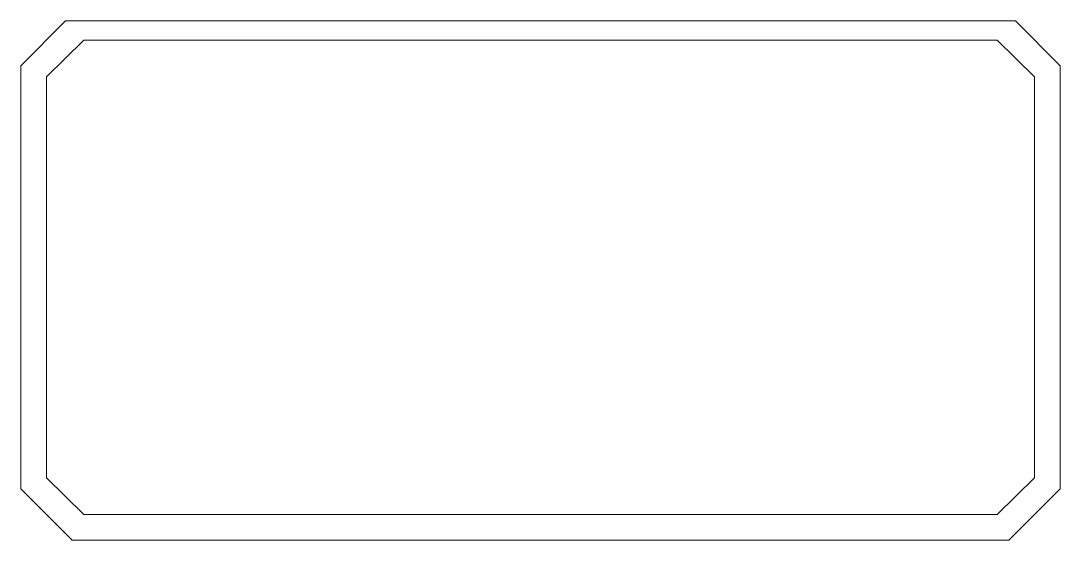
# Model space of a CAD drawing. Header units: millimetres. Extents: x 0 to 162, y 0 to 81.
import ezdxf

# ---------------------------------------------------------------- set-up
doc = ezdxf.new("R2010")
doc.units = ezdxf.units.MM

msp = doc.modelspace()

# ---------------------------------------------------------------- linework, layer by layer
at = {"color": 7, "linetype": 'Continuous', "lineweight": 15}
for p, q in [((0, 74), (7, 81)), ((7, 81), (155.25, 81)), ((155.25, 81), (162.25, 74)), ((4, 72.27), (9.86, 78)), ((9.86, 78), (152.39, 78)), ((152.39, 78), (158.25, 72.27)), ((0, 8), (0, 74)), ((162.25, 74), (162.25, 8)), ((4, 72.27), (4, 9.73)), ((158.25, 72.27), (158.25, 9.73)), ((9.86, 4), (4, 9.73)), ((158.25, 9.73), (152.39, 4)), ((8, 0), (0, 8)), ((162.25, 8), (154.25, 0)), ((152.39, 4), (9.86, 4)), ((154.25, 0), (8, 0))]:
    msp.add_line(p, q, dxfattribs=at)

doc.saveas('drawing.dxf')
